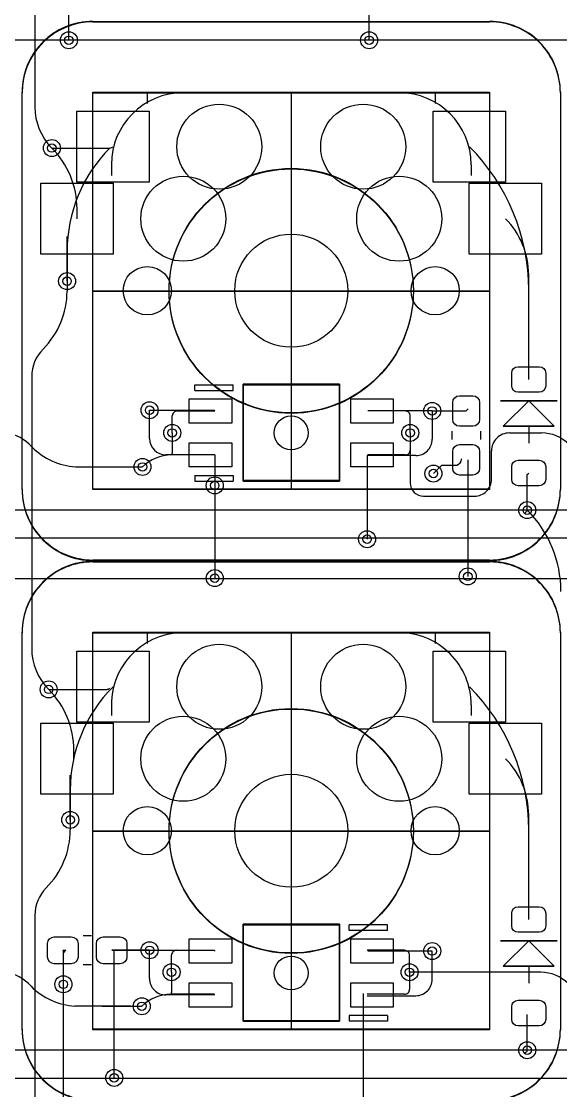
# Model space of a CAD drawing. Header units: millimetres. Extents: x -220 to 263, y -14 to 135.
# Drawn here: x 89.55 to 108.58, y 59.33 to 97.05 of the extents above; entities that cross this region are included whole.
import ezdxf

# ---------------------------------------------------------------- set-up
doc = ezdxf.new("R2010")
doc.units = ezdxf.units.MM
for name, color, linetype, lineweight, true_color in [('livello 10', 6, 'Continuous', 25, 0xff00ff), ('livello 11', 30, 'Continuous', 25, 0xff7f00), ('livello 7', 6, 'Continuous', 25, 0xff00ff), ('livello 8', 18, 'Continuous', 25, 0x000000), ('livello 9', 18, 'Continuous', 25, 0x000000)]:
    doc.layers.add(name, color=color, linetype=linetype, lineweight=lineweight, true_color=true_color)

msp = doc.modelspace()

# ---------------------------------------------------------------- linework, layer by layer
at = {"layer": 'livello 10', "color": 6, "true_color": 0xff00ff, "flags": 128}
for points in [[(92.073, 94.549), (106.072, 94.549)], [(92.073, 94.549), (106.072, 94.549)], [(92.073, 80.549), (92.073, 94.549)], [(106.072, 94.549), (106.072, 80.549)], [(106.072, 80.549), (92.073, 80.549)], [(92.073, 75.499), (106.072, 75.499)], [(92.073, 75.499), (106.072, 75.499)], [(92.073, 61.499), (92.073, 75.499)], [(106.072, 75.499), (106.072, 61.499)], [(106.072, 61.499), (92.073, 61.499)]]:
    msp.add_lwpolyline(points, dxfattribs=at)
at = {"layer": 'livello 11', "color": 250, "true_color": 0x3d3d3d, "flags": 128}
for points in [[(92.073, 97.032, 0.414214), (89.573, 94.532)], [(92.073, 97.032, 0.41419), (89.573, 94.532)], [(108.572, 94.532, 0.414214), (106.072, 97.032)], [(108.572, 94.532, 0.414214), (106.072, 97.032)], [(89.573, 80.532, 0.414214), (92.073, 78.032)], [(106.072, 78.032, 0.414214), (108.572, 80.532)], [(92.073, 77.982, 0.414214), (89.573, 75.482)], [(92.073, 77.982, 0.414214), (89.573, 75.482)], [(108.572, 75.482, 0.414214), (106.072, 77.982)], [(108.572, 75.482, 0.414214), (106.072, 77.982)], [(89.573, 61.482, 0.414214), (92.073, 58.982)], [(106.072, 58.982, 0.414214), (108.572, 61.482)]]:
    msp.add_lwpolyline(points, format="xyb", dxfattribs=at)
for points in [[(92.073, 97.032), (106.072, 97.032)], [(92.073, 97.032), (106.072, 97.032)], [(89.573, 80.532), (89.573, 94.532)], [(92.073, 94.532), (106.072, 94.532)], [(92.073, 94.532), (106.072, 94.532)], [(92.073, 80.532), (92.073, 94.532)], [(99.073, 94.532), (99.073, 80.532)], [(106.072, 94.532), (106.072, 80.532)], [(108.572, 94.532), (108.572, 80.532)], [(92.073, 87.532), (106.072, 87.532)], [(92.073, 87.532), (106.072, 87.532)], [(106.072, 80.532), (92.073, 80.532)], [(106.072, 78.032), (92.073, 78.032)], [(92.073, 77.982), (106.072, 77.982)], [(92.073, 77.982), (106.072, 77.982)], [(89.573, 61.482), (89.573, 75.482)], [(92.073, 75.482), (106.072, 75.482)], [(92.073, 75.482), (106.072, 75.482)], [(92.073, 61.482), (92.073, 75.482)], [(99.073, 75.482), (99.073, 61.482)], [(106.072, 75.482), (106.072, 61.482)], [(108.572, 75.482), (108.572, 61.482)], [(92.073, 68.482), (106.072, 68.482)], [(92.073, 68.482), (106.072, 68.482)], [(106.072, 61.482), (92.073, 61.482)]]:
    msp.add_lwpolyline(points, dxfattribs=at)
at = {"layer": 'livello 11', "color": 250, "true_color": 0x2f2d31, "flags": 128}
for points in [[(92.073, 94.549), (106.072, 94.549)], [(92.073, 94.549), (106.072, 94.549)], [(92.073, 80.549), (92.073, 94.549)], [(106.072, 94.549), (106.072, 80.549)], [(97.373, 84.232), (100.773, 84.232)], [(97.373, 80.832), (97.373, 84.232)], [(100.773, 84.232), (97.373, 84.232)], [(97.373, 84.232), (97.373, 80.832)], [(100.773, 84.232), (100.773, 80.832)], [(100.773, 80.832), (100.773, 84.232)], [(100.773, 80.832), (97.373, 80.832)], [(97.373, 80.832), (100.773, 80.832)], [(106.072, 80.549), (92.073, 80.549)], [(92.073, 61.499), (92.073, 75.499)], [(92.073, 75.499), (106.072, 75.499)], [(92.073, 75.499), (106.072, 75.499)], [(106.072, 75.499), (106.072, 61.499)], [(97.373, 61.782), (97.373, 65.182)], [(97.373, 65.182), (100.773, 65.182)], [(100.773, 65.182), (97.373, 65.182)], [(97.373, 65.182), (97.373, 61.782)], [(100.773, 65.182), (100.773, 61.782)], [(100.773, 61.782), (100.773, 65.182)], [(106.072, 61.499), (92.073, 61.499)], [(100.773, 61.782), (97.373, 61.782)], [(97.373, 61.782), (100.773, 61.782)]]:
    msp.add_lwpolyline(points, dxfattribs=at)
at = {"layer": 'livello 11', "color": 139, "true_color": 0x174d58, "flags": 128}
for points in [[(95.263, 94.534, 0.414202), (92.723, 91.994)], [(95.263, 75.484, 0.414214), (92.723, 72.944)]]:
    msp.add_lwpolyline(points, format="xyb", dxfattribs=at)
at = {"layer": 'livello 11', "color": 168, "true_color": 0x0d115e, "flags": 128}
for points in [[(102.883, 94.534), (93.993, 94.534)], [(93.993, 94.534), (93.993, 94.153)], [(105.423, 91.994), (105.423, 91.613)], [(95.673, 84.232), (97.023, 84.232)], [(95.673, 84.032), (95.673, 84.232)], [(97.023, 84.032), (97.023, 84.232)], [(95.673, 84.032), (97.023, 84.032)], [(108.454, 83.668), (106.454, 83.668)], [(107.454, 83.668), (106.554, 82.768)], [(108.354, 82.768), (107.454, 83.668)], [(106.554, 82.768), (108.354, 82.768)], [(107.454, 82.768), (107.454, 82.168)], [(104.737, 82.591), (104.737, 82.298)], [(105.757, 82.591), (105.757, 82.298)], [(102.883, 75.484), (93.993, 75.484)], [(93.993, 75.484), (93.993, 75.103)], [(105.423, 72.944), (105.423, 72.563)], [(92.019, 64.792), (91.726, 64.792)], [(108.454, 64.618), (106.454, 64.618)], [(107.454, 64.618), (106.554, 63.718)], [(108.354, 63.718), (107.454, 64.618)], [(92.019, 63.772), (91.726, 63.772)], [(106.554, 63.718), (108.354, 63.718)], [(107.454, 63.718), (107.454, 63.118)], [(102.473, 61.982), (101.123, 61.982)], [(101.123, 61.982), (101.123, 61.782)], [(102.473, 61.982), (102.473, 61.782)], [(102.473, 61.782), (101.123, 61.782)]]:
    msp.add_lwpolyline(points, dxfattribs=at)
at = {"layer": 'livello 11', "color": 139, "true_color": 0x174d58, "flags": 128}
for points in [[(95.263, 94.534), (104.153, 94.534)], [(104.153, 94.534), (104.153, 94.153)], [(92.723, 91.994), (92.723, 91.613)], [(106.454, 83.668), (108.454, 83.668)], [(106.554, 82.768), (107.454, 83.668)], [(107.454, 83.668), (108.354, 82.768)], [(108.354, 82.768), (106.554, 82.768)], [(107.454, 82.768), (107.454, 82.168)], [(104.737, 82.591), (104.737, 82.298)], [(105.757, 82.591), (105.757, 82.298)], [(95.673, 81.032), (95.673, 80.832)], [(95.673, 81.032), (97.023, 81.032)], [(95.673, 80.832), (97.023, 80.832)], [(97.023, 81.032), (97.023, 80.832)], [(95.263, 75.484), (104.153, 75.484)], [(104.153, 75.484), (104.153, 75.103)], [(92.723, 72.944), (92.723, 72.563)], [(102.473, 65.182), (101.123, 65.182)], [(101.123, 64.982), (101.123, 65.182)], [(102.473, 64.982), (101.123, 64.982)], [(102.473, 64.982), (102.473, 65.182)], [(92.019, 64.792), (91.726, 64.792)], [(106.454, 64.618), (108.454, 64.618)], [(106.554, 63.718), (107.454, 64.618)], [(107.454, 64.618), (108.354, 63.718)], [(92.019, 63.772), (91.726, 63.772)], [(108.354, 63.718), (106.554, 63.718)], [(107.454, 63.718), (107.454, 63.118)]]:
    msp.add_lwpolyline(points, dxfattribs=at)
at = {"layer": 'livello 11', "color": 168, "true_color": 0x0d115e, "flags": 128}
for points in [[(105.423, 91.994, 0.414202), (102.883, 94.534)], [(105.423, 72.944, 0.414214), (102.883, 75.484)]]:
    msp.add_lwpolyline(points, format="xyb", dxfattribs=at)
at = {"layer": 'livello 11', "color": 250, "true_color": 0x3d3d3d}
for centre in [(99.073, 87.532), (99.073, 68.482)]:
    msp.add_circle(centre, 4.311, dxfattribs=at)
at = {"layer": 'livello 7', "color": 6, "true_color": 0xff00ff, "flags": 128}
for points in [[(92.073, 97.049, 0.414214), (89.573, 94.549)], [(92.073, 97.049, 0.41419), (89.573, 94.549)], [(108.572, 94.549, 0.414214), (106.072, 97.049)], [(108.572, 94.549, 0.414214), (106.072, 97.049)], [(89.573, 80.549, 0.414214), (92.073, 78.049)], [(106.072, 78.049, 0.414214), (108.572, 80.549)], [(92.073, 77.999, 0.414214), (89.573, 75.499)], [(92.073, 77.999, 0.414214), (89.573, 75.499)], [(108.572, 75.499, 0.414214), (106.072, 77.999)], [(108.572, 75.499, 0.414214), (106.072, 77.999)], [(89.573, 61.499, 0.414214), (92.073, 58.999)], [(106.072, 58.999, 0.414214), (108.572, 61.499)]]:
    msp.add_lwpolyline(points, format="xyb", dxfattribs=at)
for points in [[(92.073, 97.049), (106.072, 97.049)], [(89.573, 80.549), (89.573, 94.549)], [(92.073, 94.549), (106.072, 94.549)], [(92.073, 94.549), (106.072, 94.549)], [(92.073, 80.549), (92.073, 94.549)], [(99.073, 94.549), (99.073, 80.549)], [(106.072, 94.549), (106.072, 80.549)], [(108.572, 94.549), (108.572, 80.549)], [(92.073, 87.549), (106.072, 87.549)], [(92.073, 87.549), (106.072, 87.549)], [(97.373, 84.249), (100.773, 84.249)], [(97.373, 80.849), (97.373, 84.249)], [(100.773, 84.249), (97.373, 84.249)], [(97.373, 84.249), (97.373, 80.849)], [(100.773, 84.249), (100.773, 80.849)], [(100.773, 80.849), (100.773, 84.249)], [(100.773, 80.849), (97.373, 80.849)], [(97.373, 80.849), (100.773, 80.849)], [(106.072, 80.549), (92.073, 80.549)], [(106.072, 78.049), (92.073, 78.049)], [(92.073, 77.999), (106.072, 77.999)], [(92.073, 77.999), (106.072, 77.999)], [(89.573, 61.499), (89.573, 75.499)], [(92.073, 75.499), (106.072, 75.499)], [(92.073, 75.499), (106.072, 75.499)], [(92.073, 61.499), (92.073, 75.499)], [(99.073, 75.499), (99.073, 61.499)], [(106.072, 75.499), (106.072, 61.499)], [(108.572, 75.499), (108.572, 61.499)], [(92.073, 68.499), (106.072, 68.499)], [(92.073, 68.499), (106.072, 68.499)], [(97.373, 61.799), (97.373, 65.199)], [(97.373, 65.199), (100.773, 65.199)], [(100.773, 65.199), (97.373, 65.199)], [(97.373, 65.199), (97.373, 61.799)], [(100.773, 65.199), (100.773, 61.799)], [(100.773, 61.799), (100.773, 65.199)], [(106.072, 61.499), (92.073, 61.499)], [(100.773, 61.799), (97.373, 61.799)], [(97.373, 61.799), (100.773, 61.799)]]:
    msp.add_lwpolyline(points, dxfattribs=at)
at = {"layer": 'livello 7', "color": 6, "true_color": 0xff00ff}
for centre in [(99.073, 87.549), (99.073, 68.499)]:
    msp.add_circle(centre, 4.311, dxfattribs=at)
at = {"layer": 'livello 8', "color": 163, "true_color": 0x4d7fc4, "flags": 128}
for points in [[(90.023, 103.617), (90.023, 94.031)], [(91.223, 96.382), (91.223, 102.32)], [(101.823, 96.382), (101.823, 100.757)], [(104.088, 91.379), (104.088, 93.879), (106.638, 93.879), (106.638, 91.379), (104.088, 91.379)], [(90.238, 88.839), (90.238, 91.339), (92.788, 91.339), (92.788, 88.839), (90.238, 88.839)], [(91.513, 90.089), (91.513, 90.434)], [(91.161, 87.886), (91.161, 89.463)], [(91.161, 87.886), (91.161, 87.538)], [(107.454, 84.418), (107.454, 87.58)], [(107.829, 84.868), (107.915, 84.851), (107.988, 84.802), (108.037, 84.729), (108.054, 84.643), (108.054, 84.193), (108.037, 84.107), (107.988, 84.034), (107.915, 83.985), (107.829, 83.968), (107.079, 83.968), (106.993, 83.985), (106.92, 84.034), (106.871, 84.107), (106.854, 84.193), (106.854, 84.643), (106.871, 84.729), (106.92, 84.802), (106.993, 84.851), (107.079, 84.868), (107.829, 84.868)], [(89.911, 84.52), (89.911, 74.934)], [(95.473, 82.882), (95.473, 83.732), (96.973, 83.732), (96.973, 82.882), (95.473, 82.882)], [(101.173, 82.882), (101.173, 83.732), (102.673, 83.732), (102.673, 82.882), (101.173, 82.882)], [(105.485, 83.845), (105.576, 83.827), (105.653, 83.775), (105.704, 83.698), (105.722, 83.607), (105.722, 83.007), (105.704, 82.916), (105.653, 82.839), (105.576, 82.788), (105.485, 82.77), (105.01, 82.77), (104.919, 82.788), (104.842, 82.839), (104.79, 82.916), (104.772, 83.007), (104.772, 83.607), (104.79, 83.698), (104.842, 83.775), (104.919, 83.827), (105.01, 83.845), (105.485, 83.845)], [(105.247, 83.307), (105.323, 83.382)], [(94.073, 83.332), (96.348, 83.332)], [(103.098, 83.307), (101.773, 83.307)], [(103.273, 82.532), (103.273, 83.132)], [(104.048, 83.307), (105.247, 83.307)], [(104.048, 83.307), (104.048, 82.307)], [(94.873, 82.532), (94.873, 81.815)], [(95.473, 81.332), (95.473, 82.182), (96.973, 82.182), (96.973, 81.332), (95.473, 81.332)], [(101.173, 81.332), (101.173, 82.182), (102.673, 82.182), (102.673, 81.332), (101.173, 81.332)], [(105.485, 82.12), (105.576, 82.102), (105.653, 82.05), (105.704, 81.973), (105.722, 81.882), (105.722, 81.282), (105.704, 81.191), (105.653, 81.114), (105.576, 81.063), (105.485, 81.045), (105.01, 81.045), (104.919, 81.063), (104.842, 81.114), (104.79, 81.191), (104.772, 81.282), (104.772, 81.882), (104.79, 81.973), (104.842, 82.05), (104.919, 82.102), (105.01, 82.12), (105.485, 82.12)], [(96.373, 81.757), (94.849, 81.757)], [(103.473, 81.732), (101.748, 81.732)], [(101.748, 81.732), (101.748, 78.782)], [(105.304, 81.582), (105.304, 77.472)], [(107.829, 81.568), (107.915, 81.551), (107.988, 81.502), (108.037, 81.429), (108.054, 81.343), (108.054, 80.893), (108.037, 80.807), (107.988, 80.734), (107.915, 80.685), (107.829, 80.668), (107.079, 80.668), (106.993, 80.685), (106.92, 80.734), (106.871, 80.807), (106.854, 80.893), (106.854, 81.343), (106.871, 81.429), (106.92, 81.502), (106.993, 81.551), (107.079, 81.568), (107.829, 81.568)], [(104.091, 81.099), (104.392, 81.4)], [(104.392, 81.4), (104.912, 81.4)], [(107.404, 81.068), (107.454, 81.118)], [(107.404, 79.81), (107.404, 81.068)], [(96.373, 80.682), (96.373, 77.41)], [(104.088, 72.329), (104.088, 74.829), (106.638, 74.829), (106.638, 72.329), (104.088, 72.329)], [(90.238, 69.789), (90.238, 72.289), (92.788, 72.289), (92.788, 69.789), (90.238, 69.789)], [(91.401, 70.992), (91.401, 71.337)], [(91.273, 68.882), (91.273, 70.459)], [(91.273, 68.882), (91.273, 68.534)], [(107.454, 65.368), (107.454, 68.53)], [(107.829, 65.818), (107.915, 65.8), (107.988, 65.752), (108.037, 65.679), (108.054, 65.593), (108.054, 65.143), (108.037, 65.056), (107.988, 64.983), (107.915, 64.935), (107.829, 64.918), (107.079, 64.918), (106.993, 64.935), (106.92, 64.983), (106.871, 65.056), (106.854, 65.143), (106.854, 65.593), (106.871, 65.679), (106.92, 65.752), (106.993, 65.8), (107.079, 65.818), (107.829, 65.818)], [(90.023, 65.516), (90.023, 55.931)], [(91.548, 64.045), (91.529, 63.954), (91.478, 63.877), (91.401, 63.825), (91.31, 63.807), (90.71, 63.807), (90.619, 63.825), (90.542, 63.877), (90.491, 63.954), (90.473, 64.045), (90.473, 64.52), (90.491, 64.611), (90.542, 64.688), (90.619, 64.739), (90.71, 64.757), (91.31, 64.757), (91.401, 64.739), (91.478, 64.688), (91.529, 64.611), (91.548, 64.52), (91.548, 64.045)], [(93.273, 64.045), (93.254, 63.954), (93.203, 63.877), (93.126, 63.825), (93.035, 63.807), (92.435, 63.807), (92.344, 63.825), (92.267, 63.877), (92.216, 63.954), (92.198, 64.045), (92.198, 64.52), (92.216, 64.611), (92.267, 64.688), (92.344, 64.739), (92.435, 64.757), (93.035, 64.757), (93.126, 64.739), (93.203, 64.688), (93.254, 64.611), (93.273, 64.52), (93.273, 64.045)], [(96.973, 64.682), (96.973, 63.832), (95.473, 63.832), (95.473, 64.682), (96.973, 64.682)], [(102.673, 64.682), (102.673, 63.832), (101.173, 63.832), (101.173, 64.682), (102.673, 64.682)], [(91.029, 64.263), (91.01, 64.282)], [(91.01, 64.282), (91.116, 64.282)], [(91.029, 63.082), (91.029, 64.263)], [(94.073, 64.282), (92.735, 64.282)], [(92.823, 59.782), (92.823, 64.305)], [(94.073, 64.282), (96.348, 64.282)], [(103.073, 64.282), (101.748, 64.282)], [(104.048, 63.257), (104.048, 64.257)], [(103.248, 63.507), (103.248, 64.107)], [(94.848, 63.507), (94.848, 62.79)], [(91.023, 63.105), (91.023, 58.382)], [(96.973, 63.132), (96.973, 62.282), (95.473, 62.282), (95.473, 63.132), (96.973, 63.132)], [(102.673, 63.132), (102.673, 62.282), (101.173, 62.282), (101.173, 63.132), (102.673, 63.132)], [(96.348, 62.732), (94.824, 62.732)], [(101.623, 58.382), (101.623, 62.757)], [(101.748, 62.682), (103.473, 62.682)], [(107.829, 62.518), (107.915, 62.5), (107.988, 62.452), (108.037, 62.379), (108.054, 62.293), (108.054, 61.843), (108.037, 61.756), (107.988, 61.683), (107.915, 61.635), (107.829, 61.618), (107.079, 61.618), (106.993, 61.635), (106.92, 61.683), (106.871, 61.756), (106.854, 61.843), (106.854, 62.293), (106.871, 62.379), (106.92, 62.452), (106.993, 62.5), (107.079, 62.518), (107.829, 62.518)], [(107.404, 60.759), (107.404, 62.018)]]:
    msp.add_lwpolyline(points, dxfattribs=at)
for points in [[(90.023, 94.031, 0.198912), (90.623, 92.582)], [(91.512, 90.434, 0.198908), (90.623, 92.582)], [(107.454, 87.58, 0.198909), (105.363, 92.629)], [(90.311, 85.486, 0.198916), (91.161, 87.538)], [(90.311, 85.486, 0.198929), (89.911, 84.52)], [(96.372, 83.307, 0.414214), (96.348, 83.332)], [(103.272, 83.132, 0.414214), (103.098, 83.307)], [(103.473, 81.732, 0.414214), (104.048, 82.307)], [(94.849, 81.757, 0.198904), (93.823, 81.332)], [(94.849, 81.757, 0.19889), (94.873, 81.815)], [(104.912, 81.4, 0.345371), (105.079, 81.607)], [(105.079, 81.607, 0.414214), (105.073, 81.601)], [(108.591, 76.944, 0.198914), (107.404, 79.81)], [(89.911, 74.934, 0.198912), (90.511, 73.486)], [(107.454, 68.53, 0.198913), (105.363, 73.579)], [(91.401, 71.337, 0.198908), (90.511, 73.486)], [(90.422, 66.482, 0.198916), (91.273, 68.534)], [(90.423, 66.482, 0.198929), (90.023, 65.516)], [(96.373, 64.257, 0.414214), (96.348, 64.282)], [(103.248, 64.107, 0.414214), (103.073, 64.282)], [(103.473, 62.682, 0.414214), (104.048, 63.257)], [(94.824, 62.732, 0.198911), (93.798, 62.307)], [(94.824, 62.732, 0.198573), (94.848, 62.79)]]:
    msp.add_lwpolyline(points, format="xyb", dxfattribs=at)
at = {"layer": 'livello 8', "color": 254, "true_color": 0xd0d2cd, "flags": 128}
for points in [[(97.373, 84.232), (100.773, 84.232)], [(97.373, 80.832), (97.373, 84.232)], [(100.773, 84.232), (97.373, 84.232)], [(97.373, 84.232), (97.373, 80.832)], [(100.773, 84.232), (100.773, 80.832)], [(100.773, 80.832), (100.773, 84.232)], [(100.773, 80.832), (97.373, 80.832)], [(97.373, 80.832), (100.773, 80.832)], [(97.373, 61.782), (97.373, 65.182)], [(97.373, 65.182), (100.773, 65.182)], [(100.773, 65.182), (97.373, 65.182)], [(97.373, 65.182), (97.373, 61.782)], [(100.773, 65.182), (100.773, 61.782)], [(100.773, 61.782), (100.773, 65.182)], [(100.773, 61.782), (97.373, 61.782)], [(97.373, 61.782), (100.773, 61.782)]]:
    msp.add_lwpolyline(points, dxfattribs=at)
at = {"layer": 'livello 8', "color": 7, "true_color": 0xececec}
for centre in [(91.223, 96.382), (101.823, 96.382), (90.623, 92.582), (91.161, 87.886), (94.073, 83.332), (104.048, 83.307), (94.873, 82.532), (103.273, 82.532), (93.823, 81.332), (104.091, 81.099), (96.373, 80.682), (107.404, 79.81), (101.748, 78.782), (96.373, 77.41), (105.304, 77.472), (90.511, 73.486), (91.273, 68.882), (94.073, 64.282), (104.048, 64.257), (94.848, 63.507), (103.248, 63.507), (91.029, 63.082), (93.798, 62.307), (107.404, 60.759), (92.823, 59.782)]:
    msp.add_circle(centre, 0.3, dxfattribs=at)
at = {"layer": 'livello 8', "color": 7}
for centre, radius in [((91.223, 96.382), 0.15), ((101.823, 96.382), 0.15), ((96.533, 92.629), 1.5), ((101.613, 92.629), 1.5), ((90.623, 92.582), 0.15), ((95.263, 90.089), 1.5), ((102.883, 90.089), 1.5), ((99.073, 87.549), 1.994), ((99.073, 87.549), 1.994), ((93.993, 87.549), 0.851), ((93.993, 87.549), 0.851), ((104.153, 87.549), 0.851), ((104.153, 87.549), 0.851), ((91.161, 87.886), 0.15), ((94.073, 83.332), 0.15), ((104.048, 83.307), 0.15), ((94.873, 82.532), 0.15), ((103.273, 82.532), 0.15), ((93.823, 81.332), 0.15), ((104.091, 81.099), 0.15), ((96.373, 80.682), 0.15), ((107.404, 79.81), 0.15), ((101.748, 78.782), 0.15), ((96.373, 77.41), 0.15), ((105.304, 77.472), 0.15), ((96.533, 73.579), 1.5), ((101.613, 73.579), 1.5), ((90.511, 73.486), 0.15), ((95.263, 71.039), 1.5), ((102.883, 71.039), 1.5), ((99.073, 68.499), 1.994), ((99.073, 68.499), 1.994), ((91.273, 68.882), 0.15), ((93.993, 68.499), 0.851), ((93.993, 68.499), 0.851), ((104.153, 68.499), 0.851), ((104.153, 68.499), 0.851), ((94.073, 64.282), 0.15), ((104.048, 64.257), 0.15), ((94.848, 63.507), 0.15), ((103.248, 63.507), 0.15), ((91.029, 63.082), 0.15), ((93.798, 62.307), 0.15), ((107.404, 60.759), 0.15), ((92.823, 59.782), 0.15)]:
    msp.add_circle(centre, radius, dxfattribs=at)
at = {"layer": 'livello 8', "color": 163, "true_color": 0x4d7fc4}
for centre in [(99.073, 82.532), (99.073, 63.482)]:
    msp.add_circle(centre, 0.599, dxfattribs=at)
at = {"layer": 'livello 9', "color": 22, "true_color": 0xc83434, "flags": 128}
for points in [[(162.891, 96.382), (71.923, 96.382)], [(94.058, 93.879), (94.058, 91.379), (91.508, 91.379), (91.508, 93.879), (94.058, 93.879)], [(90.623, 92.582), (92.671, 92.582)], [(107.908, 91.339), (107.908, 88.839), (105.358, 88.839), (105.358, 91.339), (107.908, 91.339)], [(91.161, 88.937), (91.161, 87.886)], [(107.454, 84.418), (107.454, 88.106)], [(107.829, 84.868), (107.915, 84.851), (107.988, 84.802), (108.037, 84.729), (108.054, 84.643), (108.054, 84.193), (108.037, 84.107), (107.988, 84.034), (107.915, 83.985), (107.829, 83.968), (107.079, 83.968), (106.993, 83.985), (106.92, 84.034), (106.871, 84.107), (106.854, 84.193), (106.854, 84.643), (106.871, 84.729), (106.92, 84.802), (106.993, 84.851), (107.079, 84.868), (107.829, 84.868)], [(95.473, 82.882), (95.473, 83.732), (96.973, 83.732), (96.973, 82.882), (95.473, 82.882)], [(101.173, 82.882), (101.173, 83.732), (102.673, 83.732), (102.673, 82.882), (101.173, 82.882)], [(105.485, 83.845), (105.576, 83.827), (105.653, 83.775), (105.704, 83.698), (105.722, 83.607), (105.722, 83.007), (105.704, 82.916), (105.653, 82.839), (105.576, 82.788), (105.485, 82.77), (105.01, 82.77), (104.919, 82.788), (104.842, 82.839), (104.79, 82.916), (104.772, 83.007), (104.772, 83.607), (104.79, 83.698), (104.842, 83.775), (104.919, 83.827), (105.01, 83.845), (105.485, 83.845)], [(105.247, 83.307), (105.323, 83.382)], [(94.073, 82.332), (94.073, 83.332)], [(94.873, 82.532), (94.873, 83.132)], [(95.048, 83.307), (96.373, 83.307)], [(104.048, 83.307), (101.773, 83.307)], [(104.048, 83.307), (105.247, 83.307)], [(103.273, 82.532), (103.273, 81.932)], [(106.774, 82.532), (107.907, 82.532)], [(89.823, 82.132), (89.915, 82.039)], [(95.473, 81.332), (95.473, 82.182), (96.973, 82.182), (96.973, 81.332), (95.473, 81.332)], [(101.173, 81.332), (101.173, 82.182), (102.673, 82.182), (102.673, 81.332), (101.173, 81.332)], [(103.273, 81.932), (103.273, 80.768)], [(105.485, 82.12), (105.576, 82.102), (105.653, 82.05), (105.704, 81.973), (105.722, 81.882), (105.722, 81.282), (105.704, 81.191), (105.653, 81.114), (105.576, 81.063), (105.485, 81.045), (105.01, 81.045), (104.919, 81.063), (104.842, 81.114), (104.79, 81.191), (104.772, 81.282), (104.772, 81.882), (104.79, 81.973), (104.842, 82.05), (104.919, 82.102), (105.01, 82.12), (105.485, 82.12)], [(106.141, 80.899), (106.141, 81.899)], [(96.373, 81.757), (94.648, 81.757)], [(96.373, 81.757), (96.373, 80.682)], [(103.098, 81.757), (101.773, 81.757)], [(107.829, 81.568), (107.915, 81.551), (107.988, 81.502), (108.037, 81.429), (108.054, 81.343), (108.054, 80.893), (108.037, 80.807), (107.988, 80.734), (107.915, 80.685), (107.829, 80.668), (107.079, 80.668), (106.993, 80.685), (106.92, 80.734), (106.871, 80.807), (106.854, 80.893), (106.854, 81.343), (106.871, 81.429), (106.92, 81.502), (106.993, 81.551), (107.079, 81.568), (107.829, 81.568)], [(91.464, 81.335), (93.817, 81.335)], [(104.091, 81.099), (104.392, 81.4)], [(104.392, 81.4), (104.912, 81.4)], [(107.404, 81.068), (107.454, 81.118)], [(107.404, 79.81), (107.404, 81.068)], [(103.741, 80.299), (105.541, 80.299)], [(147.023, 79.81), (70.923, 79.81)], [(68.923, 78.837), (149.123, 78.837)], [(143.395, 77.382), (70.023, 77.382)], [(94.058, 74.829), (94.058, 72.329), (91.508, 72.329), (91.508, 74.829), (94.058, 74.829)], [(90.511, 73.486), (92.559, 73.486)], [(107.908, 72.289), (107.908, 69.789), (105.358, 69.789), (105.358, 72.289), (107.908, 72.289)], [(91.273, 69.933), (91.273, 68.882)], [(107.454, 65.368), (107.454, 69.056)], [(107.829, 65.818), (107.915, 65.8), (107.988, 65.752), (108.037, 65.679), (108.054, 65.593), (108.054, 65.143), (108.037, 65.056), (107.988, 64.983), (107.915, 64.935), (107.829, 64.918), (107.079, 64.918), (106.993, 64.935), (106.92, 64.983), (106.871, 65.056), (106.854, 65.143), (106.854, 65.593), (106.871, 65.679), (106.92, 65.752), (106.993, 65.8), (107.079, 65.818), (107.829, 65.818)], [(91.548, 64.045), (91.529, 63.954), (91.478, 63.877), (91.401, 63.825), (91.31, 63.807), (90.71, 63.807), (90.619, 63.825), (90.542, 63.877), (90.491, 63.954), (90.473, 64.045), (90.473, 64.52), (90.491, 64.611), (90.542, 64.688), (90.619, 64.739), (90.71, 64.757), (91.31, 64.757), (91.401, 64.739), (91.478, 64.688), (91.529, 64.611), (91.548, 64.52), (91.548, 64.045)], [(93.273, 64.045), (93.254, 63.954), (93.203, 63.877), (93.126, 63.825), (93.035, 63.807), (92.435, 63.807), (92.344, 63.825), (92.267, 63.877), (92.216, 63.954), (92.198, 64.045), (92.198, 64.52), (92.216, 64.611), (92.267, 64.688), (92.344, 64.739), (92.435, 64.757), (93.035, 64.757), (93.126, 64.739), (93.203, 64.688), (93.254, 64.611), (93.273, 64.52), (93.273, 64.045)], [(96.973, 64.682), (96.973, 63.832), (95.473, 63.832), (95.473, 64.682), (96.973, 64.682)], [(102.673, 64.682), (102.673, 63.832), (101.173, 63.832), (101.173, 64.682), (102.673, 64.682)], [(91.029, 64.195), (91.116, 64.282)], [(91.029, 63.082), (91.029, 64.195)], [(92.735, 64.282), (94.073, 64.282)], [(94.073, 63.282), (94.073, 64.282)], [(95.023, 64.282), (96.348, 64.282)], [(104.048, 64.257), (101.773, 64.257)], [(94.848, 63.507), (94.848, 64.107)], [(103.248, 63.507), (103.248, 62.907)], [(107.882, 63.507), (103.248, 63.507)], [(89.89, 63.014), (89.798, 63.107)], [(96.973, 63.132), (96.973, 62.282), (95.473, 62.282), (95.473, 63.132), (96.973, 63.132)], [(102.673, 63.132), (102.673, 62.282), (101.173, 62.282), (101.173, 63.132), (102.673, 63.132)], [(96.373, 62.707), (94.648, 62.707)], [(103.073, 62.732), (101.748, 62.732)], [(92.398, 62.309), (91.439, 62.309)], [(92.398, 62.309), (93.792, 62.309)], [(93.395, 62.309), (92.398, 62.309)], [(93.398, 62.307), (93.395, 62.309)], [(107.829, 62.518), (107.915, 62.5), (107.988, 62.452), (108.037, 62.379), (108.054, 62.293), (108.054, 61.843), (108.037, 61.756), (107.988, 61.683), (107.915, 61.635), (107.829, 61.618), (107.079, 61.618), (106.993, 61.635), (106.92, 61.683), (106.871, 61.756), (106.854, 61.843), (106.854, 62.293), (106.871, 62.379), (106.92, 62.452), (106.993, 62.5), (107.079, 62.518), (107.829, 62.518)], [(107.404, 60.759), (107.404, 62.018)], [(162.823, 60.759), (72.273, 60.759)], [(160.773, 59.759), (73.723, 59.759)]]:
    msp.add_lwpolyline(points, dxfattribs=at)
for points in [[(92.671, 92.582, 0.198917), (91.161, 88.937)], [(92.671, 92.582, 0.199015), (92.783, 92.629)], [(107.454, 88.106, 0.198905), (106.633, 90.089)], [(95.048, 83.307, 0.414214), (94.873, 83.132)], [(89.823, 82.132, 0.198905), (88.857, 82.532)], [(94.073, 82.332, 0.414163), (94.648, 81.757)], [(106.774, 82.532, 0.414214), (106.141, 81.899)], [(108.873, 82.132, 0.198905), (107.907, 82.532)], [(89.915, 82.039, 0.180292), (91.464, 81.335)], [(103.098, 81.757, 0.414214), (103.273, 81.932)], [(104.912, 81.4, 0.345371), (105.079, 81.607)], [(93.822, 81.332, 0.197847), (93.817, 81.335)], [(103.273, 80.768, 0.414214), (103.741, 80.299)], [(105.541, 80.299, 0.414214), (106.141, 80.899)], [(107.327, 79.732, 0.414214), (107.404, 79.81)], [(92.783, 73.579, 0.198917), (91.273, 69.933)], [(92.559, 73.486, 0.199015), (92.671, 73.532)], [(107.454, 69.056, 0.198909), (106.633, 71.039)], [(95.023, 64.282, 0.414214), (94.848, 64.107)], [(89.798, 63.107, 0.198913), (88.832, 63.507)], [(108.848, 63.107, 0.198913), (107.882, 63.507)], [(89.89, 63.014, 0.180284), (91.439, 62.309)], [(94.073, 63.282, 0.414214), (94.648, 62.707)], [(103.073, 62.732, 0.414214), (103.248, 62.907)], [(93.797, 62.307, 0.19918), (93.792, 62.309)], [(107.327, 60.682, 0.414214), (107.404, 60.759)]]:
    msp.add_lwpolyline(points, format="xyb", dxfattribs=at)
at = {"layer": 'livello 9', "color": 254, "true_color": 0xd0d2cd, "flags": 128}
for points in [[(97.373, 84.232), (100.773, 84.232)], [(97.373, 80.832), (97.373, 84.232)], [(100.773, 84.232), (97.373, 84.232)], [(97.373, 84.232), (97.373, 80.832)], [(100.773, 84.232), (100.773, 80.832)], [(100.773, 80.832), (100.773, 84.232)], [(100.773, 80.832), (97.373, 80.832)], [(97.373, 80.832), (100.773, 80.832)], [(97.373, 61.782), (97.373, 65.182)], [(97.373, 65.182), (100.773, 65.182)], [(100.773, 65.182), (97.373, 65.182)], [(97.373, 65.182), (97.373, 61.782)], [(100.773, 65.182), (100.773, 61.782)], [(100.773, 61.782), (100.773, 65.182)], [(100.773, 61.782), (97.373, 61.782)], [(97.373, 61.782), (100.773, 61.782)]]:
    msp.add_lwpolyline(points, dxfattribs=at)
at = {"layer": 'livello 9', "color": 7, "true_color": 0xececec}
for centre in [(91.223, 96.382), (101.823, 96.382), (90.623, 92.582), (91.161, 87.886), (94.073, 83.332), (104.048, 83.307), (94.873, 82.532), (103.273, 82.532), (93.823, 81.332), (104.091, 81.099), (96.373, 80.682), (107.404, 79.81), (101.748, 78.782), (96.373, 77.41), (105.304, 77.472), (90.511, 73.486), (91.273, 68.882), (94.073, 64.282), (104.048, 64.257), (94.848, 63.507), (103.248, 63.507), (91.029, 63.082), (93.798, 62.307), (107.404, 60.759), (92.823, 59.782)]:
    msp.add_circle(centre, 0.3, dxfattribs=at)
at = {"layer": 'livello 9', "color": 7}
for centre, radius in [((91.223, 96.382), 0.15), ((101.823, 96.382), 0.15), ((96.533, 92.629), 1.5), ((101.613, 92.629), 1.5), ((90.623, 92.582), 0.15), ((95.263, 90.089), 1.5), ((102.883, 90.089), 1.5), ((99.073, 87.549), 1.994), ((99.073, 87.549), 1.994), ((93.993, 87.549), 0.851), ((93.993, 87.549), 0.851), ((104.153, 87.549), 0.851), ((104.153, 87.549), 0.851), ((91.161, 87.886), 0.15), ((94.073, 83.332), 0.15), ((104.048, 83.307), 0.15), ((94.873, 82.532), 0.15), ((103.273, 82.532), 0.15), ((93.823, 81.332), 0.15), ((104.091, 81.099), 0.15), ((96.373, 80.682), 0.15), ((107.404, 79.81), 0.15), ((101.748, 78.782), 0.15), ((96.373, 77.41), 0.15), ((105.304, 77.472), 0.15), ((96.533, 73.579), 1.5), ((101.613, 73.579), 1.5), ((90.511, 73.486), 0.15), ((95.263, 71.039), 1.5), ((102.883, 71.039), 1.5), ((99.073, 68.499), 1.994), ((99.073, 68.499), 1.994), ((91.273, 68.882), 0.15), ((93.993, 68.499), 0.851), ((93.993, 68.499), 0.851), ((104.153, 68.499), 0.851), ((104.153, 68.499), 0.851), ((94.073, 64.282), 0.15), ((104.048, 64.257), 0.15), ((94.848, 63.507), 0.15), ((103.248, 63.507), 0.15), ((91.029, 63.082), 0.15), ((93.798, 62.307), 0.15), ((107.404, 60.759), 0.15), ((92.823, 59.782), 0.15)]:
    msp.add_circle(centre, radius, dxfattribs=at)
at = {"layer": 'livello 9', "color": 22, "true_color": 0xc83434}
for centre in [(99.073, 82.532), (99.073, 63.482)]:
    msp.add_circle(centre, 0.599, dxfattribs=at)

doc.saveas('drawing.dxf')
